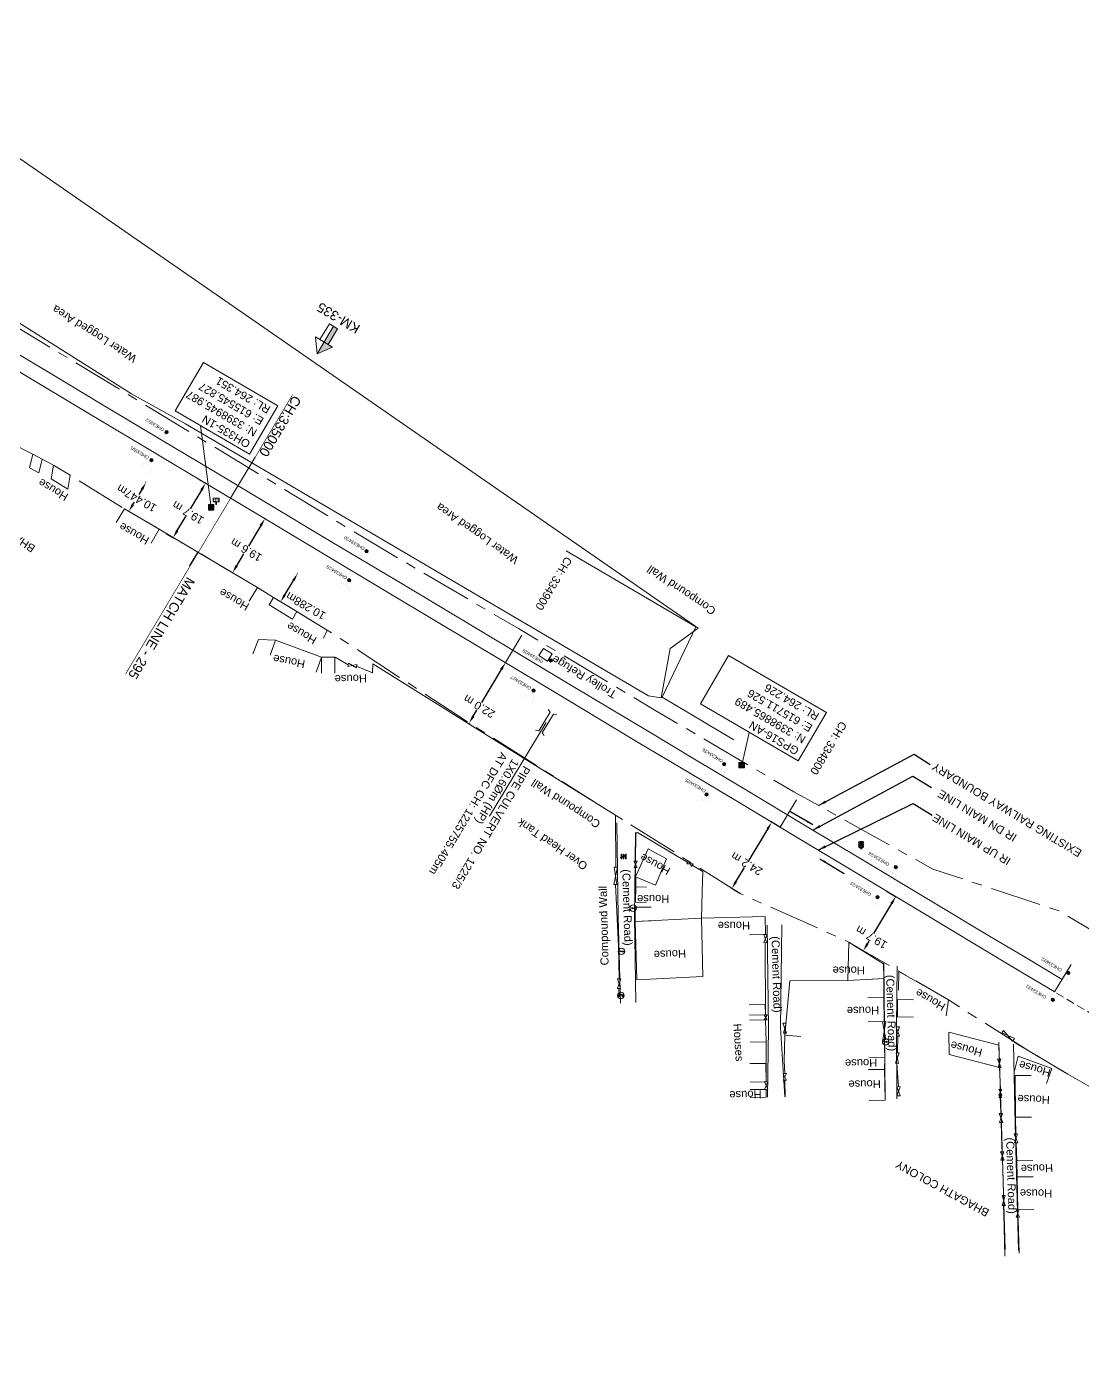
# Model space of a CAD drawing. Header units: metres. Extents: x 610236 to 616721, y 3398253 to 3402120.
# Drawn here: x 615488.1 to 615818, y 3398683.3 to 3399096.2 of the extents above; entities that cross this region are included whole.
import ezdxf
from ezdxf.enums import TextEntityAlignment as Align

# ---------------------------------------------------------------- set-up
doc = ezdxf.new("R2010")
doc.units = ezdxf.units.M
doc.header["$MEASUREMENT"] = 0
for name, pattern in [('CENTER', [50.8, 31.75, -6.35, 6.35, -6.35]), ('DASHED', [0.75, 0.5, -0.25]), ('PHANTOM2', [1.25, 0.625, -0.125, 0.125, -0.125, 0.125, -0.125])]:
    doc.linetypes.add(name, pattern=pattern)
doc.layers.get('Defpoints').update_dxf_attribs({"lineweight": 0})
for name, color, linetype, lineweight in [('Bench_Mark', 7, 'Continuous', 0), ('Bounary Dim', 10, 'Continuous', 13), ('Commercial Building Pucca', 251, 'Continuous', 0), ('Compound Wall', 251, 'Continuous', 0), ('DFCC BOUNDARY', 6, 'CENTER', 0), ('Electric Pole', 251, 'Continuous', 0), ('EXISTING BRIDGE DETAILS', 7, 'Continuous', 0), ('Existing Chainage', 7, 'Continuous', 0), ('Existing IR Track', 143, 'Continuous', 0), ('Existing Railway Boundary', 7, 'CENTER', 0), ('flow direction', 7, 'Continuous', 0), ('Gate', 251, 'Continuous', 0), ('KM STONE', 7, 'Continuous', 0), ('MATCH LINE', 7, 'Continuous', 0), ('Name Board', 251, 'Continuous', 0), ('OHE MAST', 8, 'Continuous', 0), ('OHE MAST TEXT', 8, 'Continuous', 0), ('Residential Building Pucca', 251, 'Continuous', 0), ('Residential Building Semipucca', 251, 'Continuous', 0), ('Sign Board', 251, 'Continuous', 0), ('Subroad Edge', 34, 'Continuous', 0), ('Telephone_Pole', 251, 'Continuous', 0), ('Text', 251, 'Continuous', 0), ('Text1', 251, 'Continuous', 0), ('TOPOSTYLEREMARK', 251, 'Continuous', 0), ('Transformer', 251, 'Continuous', 0), ('Trolley Stand', 7, 'Continuous', 0), ('Village Name', 7, 'Continuous', 0), ('Water Logged Area', 5, 'Continuous', 0)]:
    doc.layers.add(name, color=color, linetype=linetype, lineweight=lineweight)
doc.styles.add('NB', font='arial.ttf', dxfattribs={"height": 1.5})
doc.styles.get("Standard").update_dxf_attribs({"font": 'arial.ttf'})
doc.styles.add('Style-Arial', font='arial.ttf')
doc.styles.add('Text', font='arial.ttf', dxfattribs={"height": 2})
doc.styles.add('Vill txt', font='arial.ttf', dxfattribs={"height": 3})
doc.dimstyles.new('DIM', dxfattribs={"dimtxt": 2.5, "dimasz": 2.5, "dimexe": 0.18, "dimexo": 0.0625, "dimgap": 0.09, "dimtad": 0, "dimtih": 1, "dimtoh": 1, "dimdec": 3, "dimzin": 0, "dimdsep": 46, "dimtxsty": 'Standard', "dimcen": 0.09, "dimadec": 0, "dimazin": 0, "dimtfac": 1, "dimtdec": 3, "dimtofl": 0, "dimtmove": 0, "dimatfit": 3, "dimfxl": 1, "dimtolj": 1, "dimtzin": 0, "dimarcsym": 0})
doc.dimstyles.new('ISO-25', dxfattribs={"dimtxt": 2.5, "dimasz": 2.5, "dimexe": 1.25, "dimexo": 0.625, "dimtad": 1, "dimtxsty": 'Standard', "dimcen": 2.5, "dimadec": 0, "dimazin": 0, "dimtfac": 1, "dimtmove": 0, "dimatfit": 3, "dimfxl": 1, "dimarcsym": 0})
doc.dimstyles.get("Standard").update_dxf_attribs({"dimtxt": 2.5, "dimasz": 0.18, "dimexe": 0.18, "dimexo": 0.0625, "dimgap": 0.09, "dimtad": 0, "dimtih": 1, "dimtoh": 1, "dimdec": 3, "dimzin": 0, "dimdsep": 46, "dimtxsty": 'Standard', "dimcen": 0.09, "dimadec": 0, "dimazin": 0, "dimtfac": 1, "dimtdec": 3, "dimtofl": 0, "dimtmove": 0, "dimatfit": 3, "dimfxl": 1, "dimtolj": 1, "dimtzin": 0, "dimarcsym": 0})

# ---------------------------------------------------------------- blocks, each defined once
blk = doc.blocks.new('GT')
at = {"layer": 'Gate'}
for p, q in [((-0.5, -0.5), (-0.5, 0.5)), ((-0.5, 0.5), (0.5, -0.5)), ((0.5, 0.5), (0.5, -0.5))]:
    blk.add_line(p, q, dxfattribs=at)
at = {"layer": 'Gate', "flags": 128}
blk.add_lwpolyline([(0.5, 0.5), (-0.5, -0.5)], dxfattribs=at)
blk = doc.blocks.new('EP')
at = {"extrusion": (0, 0, -1)}
blk.add_hatch(color=8, dxfattribs=at).paths.add_polyline_path([(-0.31, -0.24), (-0.94, -0.01), (-0.41, -0.1), (-0.43, 0.15), (0.21, -0.05), (0.21, 0.16), (0.93, -0.01), (0.31, 0.07), (0.31, -0.19), (-0.31, 0)])
at = {"color": 8}
for p, q in [((-0.93, -0.01), (-0.21, 0.16)), ((-0.31, 0.07), (-0.93, -0.01)), ((-0.31, -0.19), (-0.31, 0.07)), ((0.31, 0), (-0.31, -0.19)), ((-0.21, 0.16), (-0.21, -0.05)), ((-0.21, -0.05), (0.43, 0.15)), ((0.31, -0.24), (0.31, 0)), ((0.43, 0.15), (0.41, -0.1)), ((0.94, -0.01), (0.31, -0.24)), ((0.41, -0.1), (0.94, -0.01))]:
    blk.add_line(p, q, dxfattribs=at)
blk.add_circle((0, 0), 1, dxfattribs=at)
blk = doc.blocks.new('NB')
for p, q in [((-0.98, 0.82), (-0.98, 1.98)), ((-0.98, 1.98), (0.98, 1.98)), ((-0.98, 0.82), (0.98, 0.82)), ((-0.13, 0.82), (-0.13, 0)), ((-0.13, 0), (0.13, 0)), ((0.13, 0.82), (0.13, 0)), ((0.98, 1.98), (0.98, 0.82))]:
    blk.add_line(p, q)
at = {"insert": (-0.03, 1.54), "char_height": 0.9883, "attachment_point": 5, "rotation": 180, "line_spacing_factor": 0.6, "style": 'NB'}
blk.add_mtext('\\H1x;\\W1.02537;NB', dxfattribs=at)
blk = doc.blocks.new('SIG')
for color, points in [(1, [(-0.22, 0.42, 0.180295), (-0.01, 0.33, -0.00255), (0.01, 0.33, -0.00255), (0.02, 0.33, 0.180295), (0.23, 0.42, -0.002654), (0.25, 0.44, 0.184495), (0.33, 0.65, 1.000001), (-0.32, 0.65, 0.184495), (-0.24, 0.44, -0.002654)]), (2, [(0.23, -0.23, -0.002654), (0.25, -0.21, 0.184495), (0.33, 0.01, 1.000001), (-0.32, 0.01, 0.184495), (-0.24, -0.21, -0.002654), (-0.22, -0.23, 0.180295), (-0.01, -0.32, -0.00255), (0.01, -0.32, -0.00255), (0.02, -0.32, 0.180295)]), (3, [(0.23, -0.88, -0.002654), (0.25, -0.86, 0.184495), (0.33, -0.64, 1.000001), (-0.32, -0.64, 0.184495), (-0.24, -0.86, -0.002654), (-0.22, -0.88, 0.395599)])]:
    blk.add_hatch(color=color).paths.add_polyline_path(points)
for p, q in [((-0.31, 0.98), (-0.32, -0.9)), ((0.33, -0.9), (0.32, 0.98))]:
    blk.add_line(p, q)
at = {"flags": 128}
for points in [[(-0.31, 0.98), (-0.81, 0.98, 0.198758), (-0.42, 0.41, 0.003814), (-0.31, 0.39)], [(-0.31, 0.33), (-0.81, 0.33, 0.198758), (-0.42, -0.23, 0.003727), (-0.32, -0.26)], [(0.32, 0.98), (0.82, 0.98, -0.198758), (0.44, 0.41, -0.003814), (0.32, 0.39)], [(0.32, 0.33), (0.82, 0.33, -0.198758), (0.44, -0.23, -0.003727), (0.33, -0.26)], [(-0.32, -0.32), (-0.81, -0.32, 0.198758), (-0.42, -0.88, 0.003639), (-0.32, -0.9)], [(0.33, -0.32), (0.82, -0.32, -0.198758), (0.44, -0.88, -0.003639), (0.33, -0.9)]]:
    blk.add_lwpolyline(points, format="xyb", dxfattribs=at)
for centre, radius, start, end in [((0.01, 0.91), 0.324, 12.4049, 167.5951), ((0.01, 0.81), 0.357, 27.7578, 152.2422), ((0.01, -0.9), 0.324, 181.4572, 358.5428)]:
    blk.add_arc(centre, radius, start, end)
blk = doc.blocks.new('TP')
at = {"layer": 'Telephone_Pole'}
blk.add_hatch(color=8, dxfattribs=at).paths.add_polyline_path([(0.49, 0.08, -0.516403), (0.5, 0.04, 0.157799), (0.42, -0.19, 0.257253), (0.43, -0.21), (0.7, -0.4, 0.297943), (0.73, -0.4, 0.213635), (0.94, -0.09, 0.292624), (0.86, 0.1, 0.314672), (-0.86, 0.1, 0.297888), (-0.94, -0.1, 0.205841), (-0.73, -0.4, 0.297943), (-0.7, -0.4), (-0.43, -0.21, 0.257253), (-0.42, -0.19, 0.155164), (-0.5, 0.04, -0.510878), (-0.49, 0.08, -0.167449)])
at = {"layer": 'Telephone_Pole', "color": 8}
for p, q in [((-0.7, -0.4), (-0.43, -0.21)), ((0.7, -0.4), (0.43, -0.21))]:
    blk.add_line(p, q, dxfattribs=at)
blk.add_circle((0, 0), 1.03, dxfattribs=at)
for centre, radius, start, end in [((0.01, -1.13), 1.5, 55.3659, 125.2353), ((-0.48, 0.05), 0.0243, 109.2181, 217.464), ((-0.82, -0.21), 0.402, 2.1844, 37.464), ((0.01, -1.34), 1.5, 71.1943, 109.2181), ((0.82, -0.21), 0.402, 141.9464, 177.8156), ((0.48, 0.06), 0.0243, 321.9464, 71.1943), ((0.75, -0.06), 0.194, 350.1231, 55.3659), ((-0.44, -0.19), 0.0258, 304.4776, 2.1844), ((0.44, -0.19), 0.0258, 177.8156, 235.5224), ((0.72, -0.38), 0.0258, 235.5224, 301.8866), ((0.49, -0.01), 0.462, 301.8866, 350.1231)]:
    blk.add_arc(centre, radius, start, end, dxfattribs=at)
for p in [(-0.44, -0.22), (0.44, -0.22)]:
    blk.add_point(p, dxfattribs=at)
blk = doc.blocks.new('TRF')
at = {"extrusion": (0, 0, -1)}
blk.add_hatch(color=256, dxfattribs=at).paths.add_polyline_path([(0.18, -0.39), (-0.98, 0.09), (-0.22, -0.04), (-0.38, 0.42), (0.98, -0.29), (-0.02, 0.04)])
for p, q in [((-0.69, 0.72), (-0.69, -0.72)), ((-0.52, 0.72), (-0.69, 0.72)), ((-0.52, -0.72), (-0.52, 0.72)), ((0, 0.72), (0, -0.72)), ((0.17, 0.72), (0, 0.72)), ((0.17, -0.72), (0.17, 0.72)), ((0.7, 0.72), (0.7, -0.72)), ((0.87, 0.72), (0.7, 0.72)), ((0.87, -0.72), (0.87, 0.72)), ((-0.69, -0.72), (-0.52, -0.72)), ((0, -0.72), (0.17, -0.72)), ((0.7, -0.72), (0.87, -0.72))]:
    blk.add_line(p, q)
at = {"flags": 128}
blk.add_lwpolyline([(0.22, -0.04), (0.38, 0.42), (-0.98, -0.29), (0.02, 0.04), (-0.18, -0.39), (0.98, 0.09), (0.22, -0.04)], close=True, dxfattribs=at)
blk = doc.blocks.new('OHE MAST')
h = blk.add_hatch(color=256)
edge = h.paths.add_edge_path()
edge.add_arc((0, 0), 0.514, 0, 360)
at = {"const_width": 0.01, "flags": 128}
for points in [[(1.5, 3.5), (1.5, 2), (-1.5, 2), (-1.5, 3.5)], [(0, 2), (0, 0)]]:
    blk.add_lwpolyline(points, dxfattribs=at)
blk.add_circle((0, 0), 0.514)
blk = doc.blocks.new('KM POST PLAN')
at = {"extrusion": (0, 0, -1)}
h = blk.add_hatch(color=256, dxfattribs=at)
h.paths.add_polyline_path([(0, -20), (0, -8.47), (3, -8.47), (3, -20)])
h.paths.add_polyline_path([(0, -8.47), (0, 0), (6.25, -8.47), (3, -8.47)], flags=16)
at = {"flags": 128}
for points in [[(0, 0), (-6.25, -8.47), (6.25, -8.47)], [(0, 0), (0, -20)], [(0, 0), (6.25, -8.47)], [(3, -8.47), (3, -20), (-3, -20), (-3, -8.47)]]:
    blk.add_lwpolyline(points, dxfattribs=at)
at = {"style": 'Style-Arial'}
blk.add_attdef('KM-POST', text='', height=6, dxfattribs=at).set_placement((0, -26, -263.95), align=Align.MIDDLE_CENTER)
blk = doc.blocks.new('*D339')
at = {"layer": 'Bounary Dim', "color": 0, "lineweight": -2, "transparency": 16777216}
for p, q in [((615572.77, 3398925.38), (615572.67, 3398925.44)), ((615568.82, 3398918.66), (615571.53, 3398923.2)), ((615567.48, 3398916.55), (615567.38, 3398916.61))]:
    blk.add_line(p, q, dxfattribs=at)
at = {"layer": 'Bounary Dim', "color": 0, "transparency": 16777216}
for points in [[(615571.18, 3398923.41), (615571.89, 3398922.99), (615572.82, 3398925.34)], [(615568.46, 3398918.88), (615569.17, 3398918.45), (615567.53, 3398916.52)]]:
    blk.add_solid(points, dxfattribs=at)
at = {"layer": 'Defpoints', "color": 0, "transparency": 16777216}
for p in [(615572.82, 3398925.34), (615572.82, 3398925.34), (615567.53, 3398916.52)]:
    blk.add_point(p, dxfattribs=at)
at = {"layer": 'Bounary Dim', "color": 0, "transparency": 16777216, "insert": (615575.38, 3398915.23), "char_height": 2.5, "attachment_point": 5, "rotation": 150}
blk.add_mtext('\\A1;10.288m', dxfattribs=at)
blk = doc.blocks.new('*D322')
at = {"layer": 'Bounary Dim', "color": 0, "lineweight": -2, "transparency": 16777216}
for p, q in [((615525.42, 3398953.75), (615525.32, 3398953.81)), ((615524.18, 3398951.58), (615523.25, 3398950.02)), ((615521.38, 3398946.9), (615521.84, 3398947.67)), ((615520.05, 3398944.79), (615519.94, 3398944.85))]:
    blk.add_line(p, q, dxfattribs=at)
at = {"layer": 'Bounary Dim', "color": 0, "transparency": 16777216}
for points in [[(615523.83, 3398951.79), (615524.54, 3398951.36), (615525.47, 3398953.72)], [(615521.03, 3398947.12), (615521.74, 3398946.69), (615520.1, 3398944.76)]]:
    blk.add_solid(points, dxfattribs=at)
at = {"layer": 'Defpoints', "color": 0, "transparency": 16777216}
for p in [(615525.47, 3398953.72), (615525.47, 3398953.72), (615520.1, 3398944.76)]:
    blk.add_point(p, dxfattribs=at)
at = {"layer": 'Bounary Dim', "color": 0, "transparency": 16777216, "insert": (615522.55, 3398948.84), "char_height": 2.5, "attachment_point": 5, "rotation": 150}
blk.add_mtext('\\A1;10.447m', dxfattribs=at)
blk = doc.blocks.new('*D284')
at = {"layer": 'Defpoints', "color": 0, "linetype": 'ByBlock', "ltscale": 5, "transparency": 16777216}
for p in [(615562.59, 3398942.44), (615562.77, 3398942.33), (615552.69, 3398925.49)]:
    blk.add_point(p, dxfattribs=at)
at = {"layer": 'DFCC BOUNDARY', "color": 0, "linetype": 'ByBlock', "lineweight": -2, "ltscale": 5, "transparency": 16777216}
for p, q in [((615562.72, 3398942.37), (615562.44, 3398942.54)), ((615561.31, 3398940.3), (615557.47, 3398933.89)), ((615553.79, 3398927.74), (615556.06, 3398931.54)), ((615552.63, 3398925.52), (615552.35, 3398925.69))]:
    blk.add_line(p, q, dxfattribs=at)
at = {"layer": 'DFCC BOUNDARY', "color": 0, "linetype": 'ByBlock', "ltscale": 5, "transparency": 16777216}
for points in [[(615560.95, 3398940.51), (615561.66, 3398940.08), (615562.59, 3398942.44)], [(615553.43, 3398927.95), (615554.14, 3398927.53), (615552.5, 3398925.6)]]:
    blk.add_solid(points, dxfattribs=at)
at = {"layer": 'DFCC BOUNDARY', "color": 0, "linetype": 'ByBlock', "ltscale": 5, "transparency": 16777216, "insert": (615556.77, 3398932.72), "char_height": 2.5, "attachment_point": 5, "rotation": 149}
blk.add_mtext('\\A1;19.6 m', dxfattribs=at)
blk = doc.blocks.new('*D285')
at = {"layer": 'Defpoints', "color": 0, "linetype": 'ByBlock', "ltscale": 5, "transparency": 16777216}
for p in [(615541.83, 3398954.86), (615544.07, 3398953.52), (615531.7, 3398937.92)]:
    blk.add_point(p, dxfattribs=at)
at = {"layer": 'DFCC BOUNDARY', "color": 0, "linetype": 'ByBlock', "lineweight": -2, "ltscale": 5, "transparency": 16777216}
for p, q in [((615541.88, 3398954.83), (615544.23, 3398953.43)), ((615542.79, 3398951.37), (615539.29, 3398945.52)), ((615535.23, 3398938.73), (615537.89, 3398943.17)), ((615531.75, 3398937.89), (615534.1, 3398936.49))]:
    blk.add_line(p, q, dxfattribs=at)
at = {"layer": 'DFCC BOUNDARY', "color": 0, "linetype": 'ByBlock', "ltscale": 5, "transparency": 16777216}
for points in [[(615542.43, 3398951.59), (615543.15, 3398951.16), (615544.07, 3398953.52)], [(615534.87, 3398938.94), (615535.59, 3398938.51), (615533.95, 3398936.58)]]:
    blk.add_solid(points, dxfattribs=at)
at = {"layer": 'DFCC BOUNDARY', "color": 0, "linetype": 'ByBlock', "ltscale": 5, "transparency": 16777216, "insert": (615538.59, 3398944.35), "char_height": 2.5, "attachment_point": 5, "rotation": 149}
blk.add_mtext('\\A1;19.7 m', dxfattribs=at)
blk = doc.blocks.new('*D302')
at = {"layer": 'Defpoints', "color": 0, "linetype": 'ByBlock', "ltscale": 5, "transparency": 16777216}
for p in [(615756.58, 3398826.23), (615759.62, 3398824.41), (615746.46, 3398809.36)]:
    blk.add_point(p, dxfattribs=at)
at = {"layer": 'DFCC BOUNDARY', "color": 0, "linetype": 'ByBlock', "lineweight": -2, "ltscale": 5, "transparency": 16777216}
for p, q in [((615756.63, 3398826.2), (615759.77, 3398824.32)), ((615758.33, 3398822.27), (615752.72, 3398812.92)), ((615746.51, 3398809.32), (615749.65, 3398807.44)), ((615750.78, 3398809.68), (615751.32, 3398810.57))]:
    blk.add_line(p, q, dxfattribs=at)
at = {"layer": 'DFCC BOUNDARY', "color": 0, "linetype": 'ByBlock', "ltscale": 5, "transparency": 16777216}
for points in [[(615757.97, 3398822.48), (615758.69, 3398822.05), (615759.62, 3398824.41)], [(615750.42, 3398809.89), (615751.14, 3398809.46), (615749.5, 3398807.53)]]:
    blk.add_solid(points, dxfattribs=at)
at = {"layer": 'DFCC BOUNDARY', "color": 0, "linetype": 'ByBlock', "ltscale": 5, "transparency": 16777216, "insert": (615752.02, 3398811.74), "char_height": 2.5, "attachment_point": 5, "rotation": 149}
blk.add_mtext('\\A1;19.7 m', dxfattribs=at)
blk = doc.blocks.new('*D303')
at = {"layer": 'Defpoints', "color": 0, "linetype": 'ByBlock', "ltscale": 5, "transparency": 16777216}
for p in [(615720.89, 3398847.68), (615723.5, 3398846.11), (615711.03, 3398825.37)]:
    blk.add_point(p, dxfattribs=at)
at = {"layer": 'DFCC BOUNDARY', "color": 0, "linetype": 'ByBlock', "lineweight": -2, "ltscale": 5, "transparency": 16777216}
for p, q in [((615723.45, 3398846.14), (615720.74, 3398847.77)), ((615719.6, 3398845.54), (615713.77, 3398835.84)), ((615709.71, 3398829.08), (615712.39, 3398833.54)), ((615710.98, 3398825.4), (615708.27, 3398827.03))]:
    blk.add_line(p, q, dxfattribs=at)
at = {"layer": 'DFCC BOUNDARY', "color": 0, "linetype": 'ByBlock', "ltscale": 5, "transparency": 16777216}
for points in [[(615719.25, 3398845.75), (615719.96, 3398845.32), (615720.89, 3398847.68)], [(615709.35, 3398829.3), (615710.06, 3398828.87), (615708.42, 3398826.94)]]:
    blk.add_solid(points, dxfattribs=at)
at = {"layer": 'DFCC BOUNDARY', "color": 0, "linetype": 'ByBlock', "ltscale": 5, "transparency": 16777216, "insert": (615713.08, 3398834.69), "char_height": 2.5, "attachment_point": 5, "rotation": 149}
blk.add_mtext('\\A1;24.2 m', dxfattribs=at)
blk = doc.blocks.new('*D304')
at = {"layer": 'Defpoints', "color": 0, "linetype": 'ByBlock', "ltscale": 5, "transparency": 16777216}
for p in [(615637.72, 3398897.5), (615637.73, 3398897.5), (615626.41, 3398878.64)]:
    blk.add_point(p, dxfattribs=at)
at = {"layer": 'DFCC BOUNDARY', "color": 0, "linetype": 'ByBlock', "lineweight": -2, "ltscale": 5, "transparency": 16777216}
for p, q in [((615637.78, 3398897.47), (615637.88, 3398897.41)), ((615636.44, 3398895.36), (615630.23, 3398885.01)), ((615627.7, 3398880.78), (615628.83, 3398882.67)), ((615626.46, 3398878.6), (615626.57, 3398878.54))]:
    blk.add_line(p, q, dxfattribs=at)
at = {"layer": 'DFCC BOUNDARY', "color": 0, "linetype": 'ByBlock', "ltscale": 5, "transparency": 16777216}
for points in [[(615636.08, 3398895.57), (615636.8, 3398895.14), (615637.73, 3398897.5)], [(615627.34, 3398880.99), (615628.06, 3398880.56), (615626.41, 3398878.63)]]:
    blk.add_solid(points, dxfattribs=at)
at = {"layer": 'DFCC BOUNDARY', "color": 0, "linetype": 'ByBlock', "ltscale": 5, "transparency": 16777216, "insert": (615629.53, 3398883.84), "char_height": 2.5, "attachment_point": 5, "rotation": 149}
blk.add_mtext('\\A1;22.0 m', dxfattribs=at)
blk = doc.blocks.new('BM')
at = {"extrusion": (0, 0, -1)}
blk.add_hatch(color=256, dxfattribs=at).paths.add_polyline_path([(-0.88, -0.88), (-0.88, 0.88), (0.88, 0.88), (0.88, -0.88)])
for p, q in [((0.88, 0.88), (-0.88, 0.88)), ((-0.88, 0.88), (-0.88, -0.88)), ((0.88, -0.88), (0.88, 0.88)), ((-0.88, -0.88), (0.88, -0.88))]:
    blk.add_line(p, q)

msp = doc.modelspace()

# ---------------------------------------------------------------- linework, layer by layer
at = {"layer": 'Commercial Building Pucca', "flags": 128}
msp.add_lwpolyline([(615683.198, 3398816.8859), (615678.276, 3398816.6446), (615678.288, 3398821.1348), (615683.2866, 3398821.1214)], dxfattribs=at)
at = {"layer": 'Compound Wall', "flags": 128}
for points in [[(615656.7093, 3398932.4402), (615697.2423, 3398908.6697)], [(615560.2938, 3398920.9672), (615565.2868, 3398917.8878)], [(615580.8865, 3398905.1934), (615582.1013, 3398907.6938), (615572.7079, 3398913.3633)], [(615697.2423, 3398908.6697), (615686.6675, 3398886.758), (615709.1099, 3398873.3731)], [(615584.5595, 3398899.2525), (615588.5948, 3398896.8008)], [(615591.2455, 3398896.3915), (615596.1997, 3398894.3595)], [(615672.1943, 3398833.6575), (615672.1296, 3398849.9193), (615644.061, 3398867.2759), (615596.3257, 3398897.1148), (615596.1997, 3398894.3595)], [(615678.3744, 3398835.49), (615678.4151, 3398844.1151), (615679.0231, 3398844.4206), (615694.6706, 3398835.1213)], [(615696.0583, 3398834.2691), (615699.3669, 3398832.2828)], [(615678.4457, 3398827.5036), (615678.401, 3398833.5585)], [(615699.3669, 3398832.2828), (615699.137, 3398825.809), (615698.9509, 3398817.7216)], [(615673.2384, 3398798.7983), (615673.0253, 3398808.9255), (615672.0872, 3398828.2383)], [(615718.9927, 3398787.5197), (615718.8861, 3398810.06)], [(615673.2296, 3398793.6314), (615673.1911, 3398795.7627)], [(615724.9705, 3398769.2), (615724.832, 3398773.0952), (615724.9742, 3398781.2327), (615725.0615, 3398781.7672)], [(615760.2301, 3398775.6393), (615760.3173, 3398780.833)], [(615719.1414, 3398778.9974), (615719.1728, 3398766.5527)], [(615756.203, 3398770.5038), (615756.208, 3398774.2141), (615756.0558, 3398779.8023)], [(615796.6209, 3398779.0107), (615813.3555, 3398769.012)], [(615760.4921, 3398765.0811), (615760.0134, 3398772.3883)], [(615792.3351, 3398764.1818), (615792.0616, 3398771.0778)], [(615725.1166, 3398761.8517), (615725.0033, 3398767.1397)], [(615792.4496, 3398756.6664), (615792.3285, 3398759.9379), (615792.2842, 3398761.7311)], [(615797.1451, 3398750.3578), (615797.0563, 3398755.533)], [(615792.8467, 3398744.7119), (615792.7844, 3398746.451), (615792.5416, 3398753.876)], [(615797.4527, 3398741.935), (615797.2345, 3398747.5021)], [(615793.1892, 3398735.8566), (615792.9776, 3398742.0994)], [(615793.1892, 3398735.8566), (615793.3241, 3398731.0967)], [(615793.3173, 3398727.9542), (615793.4324, 3398725.3138)], [(615793.7474, 3398712.1862), (615793.4324, 3398725.3138)], [(615797.8859, 3398723.3983), (615797.7686, 3398724.3155)], [(615798.2096, 3398713.0419), (615797.8859, 3398723.3983)]]:
    msp.add_lwpolyline(points, dxfattribs=at)
at = {"layer": 'DFCC BOUNDARY', "lineweight": 0, "ltscale": 0.5, "flags": 128}
msp.add_lwpolyline([(614030.472, 3399814.7192), (614040.2031, 3399831.0381), (614044.5004, 3399828.4755), (614063.0426, 3399817.3497), (614068.4741, 3399814.4339), (614089.687, 3399801.9052), (614104.9142, 3399792.2299), (614127.8329, 3399778.4823), (614142.258, 3399769.8285), (614156.7065, 3399761.1607), (614171.658, 3399752.2), (614186.9324, 3399743.0459), (614205.1652, 3399732.1278), (614224.2654, 3399720.6902), (614237.9625, 3399712.4736), (614252.3436, 3399703.8466), (614270.7174, 3399692.8422), (614289.2771, 3399681.7266), (614303.832, 3399673.0267), (614318.6064, 3399664.1956), (614334.8295, 3399654.4722), (614351.8511, 3399644.2701), (614371.7919, 3399632.3324), (614391.5071, 3399620.5298), (614414.0714, 3399607.0051), (614436.2542, 3399593.7089), (614455.6252, 3399582.1122), (614475.4794, 3399570.2262), (614493.3592, 3399559.5245), (614511.3696, 3399548.7446), (614523.5691, 3399541.2362), (614542.9404, 3399529.6455), (614560.3536, 3399519.2165), (614577.2117, 3399509.1199), (614592.4979, 3399499.9626), (614608.1751, 3399490.571), (614624.8337, 3399480.6039), (614646.5141, 3399467.6322), (614658.722, 3399460.3488), (614674.202, 3399451.1131), (614693.1523, 3399439.7573), (614711.3314, 3399428.8797), (614727.7485, 3399419.0733), (614743.7791, 3399409.4977), (614760.097, 3399399.7221), (614769.5002, 3399394.089), (614837.6229, 3399350.1287), (614873.7182, 3399329.3507), (614930.3635, 3399295.3204), (615015.2753, 3399245.8749), (615015.2262, 3399245.7928), (615055.3881, 3399222.0203), (615086.6526, 3399204.1495), (615143.0011, 3399172.2017), (615143.0547, 3399169.7539), (615213.5565, 3399126.5258), (615218.7064, 3399124.0206), (615234.82, 3399115.8845), (615262.2211, 3399099.4943), (615282.0467, 3399087.7012), (615288.2768, 3399083.7839), (615306.5072, 3399072.7792), (615323.5449, 3399062.3688), (615330.7614, 3399058.1478), (615342.1811, 3399051.4855), (615348.617, 3399047.7605), (615355.4122, 3399043.2614), (615382.8908, 3399026.6271), (615395.0555, 3399019.7361), (615401.1137, 3399015.5991), (615407.4237, 3399011.8467), (615413.362, 3399008.187), (615429.5435, 3398998.8076), (615432.7274, 3398996.8346), (615438.9216, 3398993.1112), (615476.2187, 3398970.1936), (615487.2075, 3398964.1208), (615490.1532, 3398962.6313), (615493.0212, 3398961.1043), (615496.5547, 3398959.1377), (615501.8253, 3398956.0107), (615518.7362, 3398945.5631), (615529.6047, 3398939.1631), (615541.6489, 3398932.0416), (615560.2938, 3398920.9672), (615565.2936, 3398917.8836), (615572.5453, 3398913.4636), (615582.1013, 3398907.6938), (615626.4094, 3398878.636), (615711.0313, 3398825.3697), (615744.5852, 3398810.4445), (615776.0565, 3398792.1613), (615799.0242, 3398777.5748), (615813.3555, 3398769.012), (615835.4961, 3398756.3215), (615847.191, 3398749.5972), (615868.9093, 3398736.9504), (615885.3091, 3398727.0081), (615901.9021, 3398717.0798), (615922.1884, 3398704.9199), (615942.5882, 3398692.6919), (615949.6278, 3398688.4701), (615970.7591, 3398675.0974), (616056.0656, 3398622.8799), (616072.3874, 3398613.1076), (616096.3103, 3398598.7845), (616113.4533, 3398588.5045), (616130.3605, 3398578.3659), (616151.0552, 3398565.9857), (616158.9536, 3398561.2607), (616228.0059, 3398520.8509), (616231.2289, 3398518.906), (616247.3195, 3398509.2733), (616283.9979, 3398487.3031), (616304.6518, 3398474.9256), (616326.9405, 3398461.5588), (616349.7841, 3398447.8593), (616371.1383, 3398435.0259), (616392.4976, 3398422.1893), (616399.5331, 3398417.955), (616399.5239, 3398417.9398)], dxfattribs=at)
at = {"layer": 'EXISTING BRIDGE DETAILS', "color": 10}
msp.add_line((615650.4331, 3398878.8322), (615632.7899, 3398849.5112), dxfattribs=at)
for points in [[(615651.0523, 3398882.8939), (615651.6596, 3398882.0343), (615648.1758, 3398876.2446), (615647.1319, 3398876.3785)], [(615653.733, 3398881.2838), (615652.6891, 3398881.4177), (615649.2053, 3398875.628), (615649.8126, 3398874.7684)]]:
    msp.add_lwpolyline(points, dxfattribs=at)
at = {"layer": 'Existing Chainage', "linetype": 'Continuous', "lineweight": 13, "flags": 128}
for points in [[(615559.601, 3398961.7102), (615551.903, 3398948.8362)], [(615642.8652, 3398906.0807), (615637.7228, 3398897.5042)], [(615728.6579, 3398854.6774), (615723.504, 3398846.1079)], [(615814.392, 3398803.2416), (615809.2552, 3398794.6617)]]:
    msp.add_lwpolyline(points, dxfattribs=at)
at = {"layer": 'Existing IR Track', "flags": 128}
for points in [[(615811.601, 3398798.5799), (615800.0317, 3398805.4875), (615788.442, 3398812.4073), (615768.8324, 3398824.168), (615749.1988, 3398835.9433), (615731.1591, 3398846.7905), (615713.0275, 3398857.6928), (615697.3211, 3398867.087), (615681.5801, 3398876.5018), (615658.9046, 3398890.09), (615620.0615, 3398913.3434), (615603.8824, 3398923.0155), (615583.2477, 3398935.3868), (615562.6033, 3398947.7638), (615546.1556, 3398957.5943), (615529.7069, 3398967.4253), (615512.0842, 3398977.9575), (615494.456, 3398988.493), (615472.246, 3399001.8088)], [(615809.2551, 3398794.6618), (615809.0848, 3398794.7638), (615797.6917, 3398801.5896), (615785.8541, 3398808.6817), (615766.4994, 3398820.286), (615746.7072, 3398832.1528), (615728.8255, 3398842.9074), (615710.7331, 3398853.7887), (615694.9846, 3398863.2009), (615679.2341, 3398872.6141), (615656.5699, 3398886.2036), (615633.9682, 3398899.7555), (615617.725, 3398909.4554), (615580.8986, 3398931.481), (615560.5687, 3398943.6546), (615543.8025, 3398953.6798), (615527.5235, 3398963.4138), (615509.7342, 3398974.0442), (615491.9472, 3398984.6735), (615469.8986, 3398997.9038)]]:
    msp.add_lwpolyline(points, dxfattribs=at)
at = {"layer": 'Existing IR Track', "color": 88, "linetype": 'DASHED', "ltscale": 5, "flags": 128}
msp.add_lwpolyline([(616721.4364, 3398253.3913), (616718.9746, 3398254.8589), (616704.862, 3398263.1533), (616690.5714, 3398271.5524), (616673.139, 3398281.6007), (616655.6856, 3398291.661), (616637.05, 3398302.2699), (616626.1601, 3398308.4693), (616622.5225, 3398310.5089), (616618.3272, 3398312.8656), (616597.6474, 3398324.6286), (616590.9815, 3398328.4199), (616578.8018, 3398335.2729), (616559.4145, 3398346.2587), (616542.1011, 3398356.0709), (616525.2993, 3398365.814), (616509.2804, 3398375.1036), (616492.5588, 3398385.0264), (616476.1369, 3398394.7714), (616465.7829, 3398400.9628), (616455.5811, 3398407.0644), (616439.6719, 3398416.6728), (616421.2592, 3398427.755), (616402.6047, 3398438.9824), (616381.2346, 3398451.8254), (616359.8803, 3398464.6589), (616337.0211, 3398478.3678), (616314.7324, 3398491.7346), (616294.0731, 3398504.1153), (616257.3913, 3398526.0876), (616241.3259, 3398535.7052), (616229.0119, 3398543.136), (616217.0374, 3398550.3618), (616199.4982, 3398560.8745), (616182.6084, 3398570.9979), (616161.5795, 3398583.5781), (616140.8941, 3398595.9527), (616123.996, 3398606.0858), (616106.853, 3398616.3658), (616082.9181, 3398630.6962), (616058.9019, 3398645.0751), (616043.3912, 3398654.3515), (616028.4312, 3398663.2984), (616006.8706, 3398676.2619), (615985.3641, 3398689.1929), (615980.8398, 3398691.9063), (615969.1145, 3398698.9383), (615952.3604, 3398708.9862), (615931.9568, 3398721.2165), (615911.6705, 3398733.3764), (615894.7519, 3398743.4995), (615877.6469, 3398753.7341), (615862.2874, 3398762.922), (615846.7187, 3398772.235), (615831.7907, 3398781.1698), (615820.3987, 3398787.9901), (615809.2551, 3398794.6618), (615809.2551, 3398794.6618)], dxfattribs=at)
at = {"layer": 'Existing Railway Boundary', "ltscale": 0.5, "flags": 128}
msp.add_lwpolyline([(610348.171, 3402084.315), (610412.243, 3402047.407), (610816.4467, 3401806.0872), (610824.2343, 3401812.7137), (610961.1072, 3401721.668), (611001.8155, 3401693.5189), (611045.0981, 3401670.4754), (611172.8748, 3401594.2137), (611349.6069, 3401487.2448), (611525.6631, 3401378.4058), (611706.9713, 3401269.4918), (611862.7799, 3401176.1735), (611885.0197, 3401162.1783), (612031.1961, 3401075.6032), (612070.3216, 3401050.9396), (612243.7727, 3400946.4383), (612421.3412, 3400839.8744), (612607.2871, 3400728.8405), (612953.7211, 3400520.993), (613470.9913, 3400226.4951), (614012.4958, 3399887.3788), (614055.8113, 3399861.1262), (614186.33, 3399782.2122), (614439.2886, 3399631.6413), (615179.9123, 3399187.498), (615599.3011, 3398933.023), (615641.8291, 3398908.118), (615684.1749, 3398882.805), (615727.8421, 3398857.148), (615771.2115, 3398833.042), (615810.7222, 3398819.967), (615849.5142, 3398796.835), (615894.7969, 3398769.958), (615937.4983, 3398743.942), (615981.9902, 3398717.098), (616022.8552, 3398694.4624)], dxfattribs=at)
at = {"layer": 'MATCH LINE', "linetype": 'PHANTOM2', "ltscale": 15, "const_width": 0.2}
msp.add_lwpolyline([(615571.2239, 3398981.1486), (615519.1081, 3398893.9902)], dxfattribs=at)
at = {"layer": 'Residential Building Pucca', "flags": 128}
for points in [[(615516.1998, 3398941.2559), (615518.7362, 3398945.5631), (615529.6047, 3398939.1631), (615527.0684, 3398934.8559)], [(615527.0607, 3398934.8604), (615529.6047, 3398939.1631), (615541.6489, 3398932.0416), (615539.1049, 3398927.739)], [(615539.0963, 3398927.744), (615541.6489, 3398932.0416), (615560.2938, 3398920.9672), (615557.7412, 3398916.6696)], [(615558.8546, 3398900.2271), (615560.6047, 3398904.7117), (615565.9619, 3398904.542), (615564.4504, 3398900.3525)], [(615564.2301, 3398899.853), (615565.9619, 3398904.542), (615580.3116, 3398899.242), (615578.5798, 3398894.553)], [(615580.3127, 3398894.2434), (615580.3116, 3398899.242), (615584.4632, 3398899.2428), (615584.4643, 3398894.2443)], [(615684.5859, 3398827.963), (615678.3683, 3398830.6457), (615682.2765, 3398839.3121), (615688.0263, 3398836.2083), (615684.5859, 3398827.963)], [(615681.6799, 3398822.5634), (615678.3214, 3398822.6495), (615678.4457, 3398827.5036), (615681.8043, 3398827.4176)], [(615698.9509, 3398817.7216), (615718.8496, 3398818.2151), (615718.9569, 3398812.6006), (615713.9593, 3398812.5051)], [(615760.441, 3398795.2438), (615760.5592, 3398801.0855), (615776.0565, 3398792.1613), (615775.4062, 3398787.23)], [(615729.9571, 3398780.7321), (615724.9795, 3398781.1895), (615726.5316, 3398798.0819), (615744.6984, 3398798.2078)], [(615750.682, 3398798.5372), (615755.8756, 3398798.8231), (615755.9368, 3398792.9877), (615750.9385, 3398792.9353)], [(615750.9385, 3398792.9359), (615755.9368, 3398792.9877), (615756.0156, 3398785.381), (615751.0173, 3398785.3293)], [(615713.8998, 3398790.6531), (615718.8961, 3398790.8001), (615718.9927, 3398787.5197), (615713.9963, 3398787.3726)], [(615765.15, 3398786.8322), (615760.1519, 3398786.9), (615760.2252, 3398792.3062), (615765.2233, 3398792.2384)], [(615714.0014, 3398785.8764), (615718.9988, 3398785.9815), (615719.145, 3398779.0321), (615714.1476, 3398778.927)], [(615714.0972, 3398772.266), (615719.0953, 3398772.333), (615719.1728, 3398766.5527), (615714.1747, 3398766.4856)], [(615751.2098, 3398774.2779), (615756.208, 3398774.2141), (615756.1594, 3398770.4067), (615751.1613, 3398770.4705)], [(615796.6962, 3398769.9923), (615797.8269, 3398774.6107), (615808.4129, 3398770.7403), (615806.6965, 3398766.0457)], [(615751.1614, 3398770.3339), (615756.1594, 3398770.4067), (615756.2986, 3398760.8471), (615751.3006, 3398760.7743)], [(615802.0544, 3398755.5991), (615797.0563, 3398755.533), (615796.8845, 3398768.5241), (615801.8826, 3398768.5903)], [(615714.1945, 3398764.2384), (615719.193, 3398764.2455), (615719.1966, 3398761.7489), (615714.1981, 3398761.7418)], [(615802.7073, 3398726.73), (615797.7093, 3398726.6552), (615797.5564, 3398736.8812), (615802.5544, 3398736.956)]]:
    msp.add_lwpolyline(points, dxfattribs=at)
at = {"layer": 'Residential Building Pucca'}
for points in [[(615496.5547, 3398959.1902), (615501.8253, 3398956.0107), (615501.0754, 3398951.7048), (615495.8041, 3398954.8847)], [(615565.2937, 3398917.8839), (615572.5453, 3398913.4636), (615571.2313, 3398911.1287), (615563.9703, 3398915.5547)], [(615678.7274, 3398798.4355), (615678.2763, 3398816.6248), (615698.9509, 3398817.7216), (615699.4021, 3398799.5259)], [(615755.7956, 3398803.492), (615755.8756, 3398798.8231), (615744.6984, 3398798.2078), (615744.9495, 3398810.2185)], [(615776.2453, 3398782.0654), (615791.8044, 3398778.0848), (615792.0685, 3398771.0819), (615776.3501, 3398775.1033)]]:
    msp.add_3dface(points, dxfattribs=at)
at = {"layer": 'Residential Building Semipucca', "flags": 128}
msp.add_lwpolyline([(615802.5539, 3398736.9838), (615797.5564, 3398736.8812), (615797.4527, 3398741.935), (615802.4502, 3398742.0376)], dxfattribs=at)
at = {"layer": 'Residential Building Semipucca'}
msp.add_3dface([(615490.1532, 3398962.6313), (615493.0212, 3398961.1043), (615491.9496, 3398956.7867), (615489.0499, 3398958.3306)], dxfattribs=at)
at = {"layer": 'Subroad Edge', "flags": 128}
for points in [[(615673.7146, 3398791.1253), (615672.923, 3398818.1603), (615672.5546, 3398847.4502)], [(615678.45, 3398791.4104), (615678.089, 3398818.0222), (615678.3369, 3398844.5078)], [(615719.4972, 3398815.5265), (615719.8765, 3398783.2346), (615719.5984, 3398761.7864)], [(615724.1033, 3398815.6395), (615723.6083, 3398783.5428), (615725.0068, 3398761.8992)], [(615756.3046, 3398761.2852), (615756.315, 3398761.285), (615756.165, 3398783.8581), (615755.8685, 3398803.7151)], [(615760.0137, 3398761.2637), (615759.8637, 3398783.8368), (615760.0497, 3398802.6726)], [(615791.8382, 3398778.9715), (615792.7119, 3398753.0723), (615793.8038, 3398714.205)], [(615796.4179, 3398778.3109), (615796.9102, 3398753.4593), (615798.0061, 3398713.8599)]]:
    msp.add_lwpolyline(points, dxfattribs=at)
at = {"layer": 'TOPOSTYLEREMARK'}
for p, q in [((615545.827, 3398945.987), (615542.5336, 3398971.5434)), ((615711.526, 3398865.489), (615713.8902, 3398875.7172))]:
    msp.add_line(p, q, dxfattribs=at)
at = {"layer": 'TOPOSTYLEREMARK', "linetype": 'Continuous'}
for points in [[(615566.6203, 3398977.757), (615557.8059, 3398962.639), (615534.6017, 3398976.168), (615543.4161, 3398991.286)], [(615737.977, 3398881.9308), (615729.1625, 3398866.8128), (615698.6179, 3398884.6216), (615707.4324, 3398899.7396)]]:
    msp.add_3dface(points, dxfattribs=at)
at = {"layer": 'Trolley Stand'}
msp.add_3dface([(615652.3326, 3398900.2389), (615650.9157, 3398897.9981), (615648.2061, 3398899.7214), (615649.6231, 3398901.9622)], dxfattribs=at)
at = {"layer": 'Water Logged Area', "flags": 128}
msp.add_lwpolyline([(615392.7702, 3399089.3215), (615467.1333, 3399067.9172), (615697.9079, 3398908.293), (615689.1425, 3398901.8884), (615686.4178, 3398886.5468), (615682.3913, 3398887.1267), (615537.78, 3398972.0739), (615520.9383, 3398981.4465), (615420.5626, 3399044.755), (615377.3735, 3399070.7519), (615392.7702, 3399089.3215)], close=True, dxfattribs=at)

# ---------------------------------------------------------------- block references
at = {"layer": 'Bench_Mark'}
for p in [(615545.827, 3398945.987), (615545.827, 3398945.987), (615545.827, 3398945.987), (615711.526, 3398865.489), (615711.526, 3398865.489), (615711.526, 3398865.489)]:
    msp.add_blockref('BM', p, dxfattribs=at)
at = {"layer": 'Electric Pole'}
for p in [(615677.6282, 3398820.8312), (615677.6282, 3398820.8312), (615673.9786, 3398807.3414), (615673.9786, 3398807.3414), (615756.463, 3398779.1021), (615756.463, 3398779.1021)]:
    msp.add_blockref('EP', p, dxfattribs=at)
at = {"layer": 'Gate'}
for p, xscale, yscale, zscale, rotation in [((615589.9179, 3398896.6003), 2.676485785059107, 0.9997078268975733, 1.635757863469922, 351.4163048428273), ((615678.3877, 3398834.5242), 1.931640937318493, 0.9997078268975733, 1.389631808715194, 90.41630484108428), ((615695.3645, 3398834.6952), 1.628486921317787, 0.9997078268975734, 1.275935390700377, 328.416304846797), ((615672.1408, 3398830.9479), 5.420240120990258, 0.9997078268975735, 2.327800780268409, 88.41630484307397), ((615718.9215, 3398811.3303), 2.541554202336721, 0.9997078268975778, 1.59399235523902, 88.41630484466656), ((615673.2148, 3398797.2805), 3.035995975631588, 0.9997078268975732, 1.742156404938555, 89.41630484167854), ((615718.9955, 3398786.7501), 1.539069924353568, 0.9997078268975731, 1.240411322714734, 90.4163048397584), ((615724.9595, 3398783.331), 3.134316656555374, 0.9997078268975729, 1.77014148969336, 93.41630483836772), ((615756.0358, 3398782.602), 5.558287863021104, 0.9997078268975691, 2.357257703521619, 90.41630484165374), ((615760.3102, 3398782.2906), 2.915334691566558, 0.9997078268975733, 1.707185669218527, 90.41630483908128), ((615794.7233, 3398780.9847), 4.215210764237842, 0.9997078268975733, 2.052797893858885, 323.4163048417306), ((615760.1217, 3398774.0138), 3.258206242239288, 0.9997078268975734, 1.804786492085185, 86.41630484438008), ((615791.9963, 3398772.4011), 2.642278244086556, 0.9997078268975733, 1.625271128598089, 273.4163048431976), ((615724.9869, 3398768.1739), 2.052477105365935, 0.9997078268975689, 1.432437582152326, 90.41630484631821), ((615719.1819, 3398765.3973), 2.30382186110964, 0.9997078268975753, 1.51761284467714, 90.4163048421654), ((615760.491, 3398763.6454), 2.859348416223829, 0.9997078268975733, 1.690713752095884, 89.41630484389549), ((615792.2905, 3398763.3743), 1.617205014838265, 0.9997078268975733, 1.271507967348935, 89.41630483938708), ((615792.2837, 3398762.1452), 0.8283108748076105, 0.9997078268975769, 0.909982892503779, 90.41630484470531), ((615792.4956, 3398755.2712), 2.791976172735982, 0.9997078268975778, 1.670676639088394, 91.41630484184034), ((615797.1898, 3398748.9299), 2.85709151223643, 0.9997078268975778, 1.69004637419965, 91.41630484350415), ((615792.9121, 3398743.4057), 2.615813424444705, 0.9997078268975775, 1.617111361076008, 92.41630483859448), ((615793.3341, 3398729.5247), 3.144001647036021, 0.9997078268975691, 1.772874235336724, 270.4163048385471), ((615797.7389, 3398725.4854), 2.340444986526597, 0.9997078268975719, 1.52962778853348, 91.41630484081975)]:
    msp.add_blockref('GT', p, dxfattribs=dict(at, xscale=xscale, yscale=yscale, zscale=zscale, rotation=rotation))
at = {"layer": 'KM STONE'}
ref = msp.add_blockref('KM POST PLAN', (615578.8939, 3398993.9752), dxfattribs=dict(at, xscale=0.5, yscale=0.5, zscale=0.5, rotation=149.1239861882327))
ref.add_attrib('KM-POST', 'KM-335', dxfattribs={"layer": '0', "height": 3, "rotation": 149.123986, "style": 'Style-Arial'}).set_placement((615585.5653, 3399005.1329), align=Align.MIDDLE_CENTER)
at = {"layer": 'Name Board'}
msp.add_blockref('NB', (615547.3849, 3398946.8635), dxfattribs=at)
at = {"layer": 'OHE MAST', "color": 2, "rotation": 149.0208306544455}
for p in [(615531.9018, 3398969.4923), (615527.1767, 3398960.7593), (615594.3665, 3398932.2845), (615588.9427, 3398923.233), (615651.9184, 3398898.2034), (615646.5011, 3398888.7868), (615706.0425, 3398865.7576), (615700.5569, 3398856.3663), (615759.6214, 3398833.6325), (615753.962, 3398824.2605), (615813.5266, 3398800.6195), (615808.6758, 3398792.2202)]:
    msp.add_blockref('OHE MAST', p, dxfattribs=at)
at = {"layer": 'Sign Board'}
msp.add_blockref('SIG', (615748.8079, 3398840.5251), dxfattribs=at)
at = {"layer": 'Telephone_Pole'}
msp.add_blockref('TP', (615673.778, 3398793.5201), dxfattribs=at)
at = {"layer": 'Transformer'}
msp.add_blockref('TRF', (615674.5744, 3398836.9265), dxfattribs=at)

# ---------------------------------------------------------------- texts
at = {"layer": 'EXISTING BRIDGE DETAILS', "color": 10, "insert": (615645.6459, 3398864.214), "char_height": 2.5, "width": 47.844189, "attachment_point": 1, "rotation": 239}
msp.add_mtext('\\A1;PIPE CULVERT NO. 1225/3\\P1X0.6%%Cm (HP)\\PAT DFC CH: 1225755.405m', dxfattribs=at)
at = {"layer": 'Existing Chainage', "lineweight": 0, "attachment_point": 6, "line_spacing_factor": 0.6, "style": 'Style-Arial'}
for s, insert, char_height, rotation in [('CH:335000', (615561.929, 3398962.2538), 3, 239.122892), ('CH: 334900', (615648.0076, 3398914.2405), 2.5, 239.053195), ('CH: 334800', (615733.8119, 3398862.8303), 2.5, 238.975949)]:
    msp.add_mtext(s, dxfattribs=dict(at, insert=insert, char_height=char_height, rotation=rotation))
at = {"layer": 'Existing IR Track', "color": 7, "lineweight": 0}
for s, p in [('IR DN MAIN LINE', (615773.1035, 3398856.8948)), ('IR UP MAIN LINE', (615771.4031, 3398849.436))]:
    msp.add_text(s, height=2.5, rotation=149, dxfattribs=at).set_placement(p, align=Align.MIDDLE_RIGHT)
at = {"layer": 'Existing Railway Boundary', "linetype": 'Continuous', "ltscale": 5}
msp.add_text('EXISTING RAILWAY BOUNDARY', height=2.5, rotation=149, dxfattribs=at).set_placement((615818.0048, 3398838.7503))
at = {"layer": 'MATCH LINE', "linetype": 'Continuous'}
msp.add_text('MATCH LINE - 295', height=3, rotation=239.034667, dxfattribs=at).set_placement((615538.3351, 3398924.5045))
at = {"layer": 'OHE MAST TEXT'}
for s, p in [('OHE335/2', (615531.2743, 3398970.5082)), ('OHE335/1', (615526.4967, 3398961.8292)), ('OHE334/30', (615593.8905, 3398933.3866)), ('OHE334/29', (615588.4273, 3398924.263)), ('OHE334/28', (615649.6903, 3398898.0349)), ('OHE334/27', (615645.9042, 3398889.7983)), ('OHE334/26', (615705.8204, 3398867.0767)), ('OHE334/25', (615700.4459, 3398857.6891)), ('OHE334/24', (615757.7332, 3398834.7743)), ('OHE334/23', (615752.0992, 3398825.3823)), ('OHE334/22', (615811.6841, 3398801.7643)), ('OHE334/21', (615806.8243, 3398793.2823))]:
    msp.add_text(s, height=1, rotation=149, dxfattribs=at).set_placement(p)
at = {"layer": 'Subroad Edge', "style": 'Text'}
for p in [(615674.2057, 3398832.9544), (615720.8075, 3398812.0349), (615756.6224, 3398799.9855), (615794.0994, 3398749.1852)]:
    msp.add_text('(Cement Road)', height=2.5, rotation=271.67704, dxfattribs=at).set_placement(p)
at = {"layer": 'Text'}
for rotation, p in [(147.747399, (615522.8315, 3398993.1449)), (145.075064, (615642.046, 3398930.1673))]:
    msp.add_text('Water Logged Area', height=2.5, rotation=rotation, dxfattribs=at).set_placement(p)
at = {"layer": 'Text', "style": 'Text'}
for s, rotation, p in [('House', 149.484495, (615496.4668, 3398951.4941)), ('House', 150.198702, (615521.7392, 3398937.7977)), ('Compound Wall', 146.258707, (615692.6716, 3398920.1252)), ('House', 149.742645, (615552.9974, 3398917.2328)), ('House', 149.374923, (615574.0613, 3398906.7003)), ('House', 169.293786, (615570.1374, 3398897.8973)), ('House', 181.326328, (615589.4463, 3398892.4653)), ('Compound Wall', 146.80088, (615656.574, 3398853.474)), ('Over Head Tank', 145.429776, (615652.3897, 3398840.8004)), ('House', 151.407981, (615684.466, 3398834.5519)), ('Compound Wall', 91.386554, (615668.3939, 3398815.3627)), ('House', 180.171384, (615683.8833, 3398823.6937)), ('House', 180.653755, (615709.0928, 3398815.3432)), ('House', 182.518342, (615689.106, 3398806.436)), ('House', 180.125234, (615744.9522, 3398801.3495)), ('House', 149.846842, (615770.4309, 3398792.2161)), ('House', 181.041678, (615749.4064, 3398788.8049)), ('Houses', 273.585104, (615710.5352, 3398778.8799)), ('House', 165.384883, (615781.684, 3398776.8461)), ('House', 181.238237, (615748.8161, 3398772.4325)), ('House', 164.441043, (615803.0328, 3398770.6554)), ('House', 181.723529, (615712.7011, 3398762.549)), ('House', 181.238237, (615749.922, 3398765.8298)), ('House', 178.077951, (615802.6942, 3398761.1122)), ('House', 181.486053, (615803.7238, 3398739.544)), ('House', 179.742245, (615803.4369, 3398731.7323))]:
    msp.add_text(s, height=2.5, rotation=rotation, dxfattribs=at).set_placement(p, align=Align.MIDDLE_CENTER)
at = {"layer": 'Text1', "style": 'Text'}
msp.add_text('Trolley Refuge', height=2.5, rotation=149.338328, dxfattribs=at).set_placement((615662.3211, 3398893.0497), align=Align.MIDDLE_CENTER)
at = {"layer": 'TOPOSTYLEREMARK', "char_height": 2.5, "width": 52.206317, "attachment_point": 2, "rotation": 149.756028}
for s, insert in [('\\pxql;OH335-1N\\PN: 3398945.987\\PE: 615545.827\\PRL: 264.351', (615534.5022, 3398977.5004)), ('\\pxql;GPS16-AN\\PN: 3398865.489\\PE: 615711.526\\PRL: 264.226', (615705.8589, 3398881.6743))]:
    msp.add_mtext(s, dxfattribs=dict(at, insert=insert))
at = {"layer": 'Village Name', "style": 'Vill txt'}
for rotation, p in [(146.242376, (615492.7587, 3398932.7379)), (151.292146, (615790.777, 3398725.586))]:
    msp.add_text('  BHAGATH COLONY', height=2.5, rotation=rotation, dxfattribs=at).set_placement(p)

# ---------------------------------------------------------------- dimensions: what is measured, and where the dimension line sits
at = {"layer": 'Bounary Dim'}
for base, p1, p2, override, picture, middle in [((615525.4694, 3398953.7212), (615520.0994, 3398944.7604), (615525.4694, 3398953.7212), {"dimasz": 2.5, "dimdsep": 0, "dimpost": 'm', "dimtmove": 2}, '*D322', (615522.5468, 3398948.8443)), ((615572.82, 3398925.3446), (615567.5313, 3398916.5197), (615572.82, 3398925.3446), {"dimtxt": 2.5, "dimasz": 2.5, "dimdsep": 0, "dimpost": 'm', "dimtmove": 2}, '*D339', (615575.381, 3398915.227))]:
    dim = msp.add_linear_dim(base=base, p1=p1, p2=p2, angle=59.066337, dimstyle='Standard', override=override, dxfattribs=at)
    dim.commit()
    dim.dimension.update_dxf_attribs({"geometry": picture, "text_midpoint": middle, "dimtype": 129, "text_rotation": 150})
at = {"layer": 'DFCC BOUNDARY', "linetype": 'ByBlock', "ltscale": 5}
for base, p1, p2, angle, picture, middle in [((615544.0726, 3398953.5184), (615531.6998, 3398937.9244), (615541.827, 3398954.8611), 59.122949, '*D285', (615538.5878, 3398944.3456)), ((615562.5913, 3398942.4434), (615552.6855, 3398925.4863), (615562.774, 3398942.334), 59.086747, '*D284', (615556.7667, 3398932.7163)), ((615637.7254, 3398897.5027), (615626.4094, 3398878.636), (615637.7228, 3398897.5042), 59.053195, '*D304', (615629.5318, 3398883.8376)), ((615720.892, 3398847.6788), (615711.0313, 3398825.3697), (615723.504, 3398846.1079), 58.975949, '*D303', (615713.0795, 3398834.6888)), ((615759.6163, 3398824.4129), (615746.4586, 3398809.3561), (615756.5783, 3398826.2344), 59.054581, '*D302', (615752.0199, 3398811.7431))]:
    dim = msp.add_linear_dim(base=base, p1=p1, p2=p2, angle=angle, dimstyle='DIM', override={"dimtad": 3, "dimdec": 1, "dimpost": ' m'}, dxfattribs=at)
    dim.commit()
    dim.dimension.update_dxf_attribs({"geometry": picture, "text_midpoint": middle, "dimtype": 129, "text_rotation": 149})

# ---------------------------------------------------------------- leaders
at = {"layer": 'Existing IR Track', "color": 7, "lineweight": 0}
for points in [[(615733.7482, 3398845.2337), (615764.9276, 3398862.0723), (615770.8459, 3398858.5073)], [(615735.3807, 3398838.9649), (615765.075, 3398853.4707), (615770.9932, 3398849.9056)]]:
    msp.add_leader(points, dimstyle='ISO-25', override={"dimtxt": 0.5, "dimtad": 0}, dxfattribs=at)
at = {"layer": 'Existing Railway Boundary', "linetype": 'Continuous', "ltscale": 5}
msp.add_leader([(615735.5239, 3398852.8782), (615765.3809, 3398868.9265), (615770.4277, 3398865.6468)], dimstyle='ISO-25', override={"dimtxt": 0.5, "dimtad": 0}, dxfattribs=at)
at = {"layer": 'flow direction', "lineweight": 0}
for points in [[(615733.7349, 3398846.8872), (615726.7324, 3398850.9311)], [(615735.8853, 3398836.2569), (615743.5003, 3398831.6284)]]:
    msp.add_leader(points, dimstyle='ISO-25', override={"dimtxt": 0.5, "dimasz": 2, "dimtad": 0}, dxfattribs=at)

doc.saveas('drawing.dxf')
